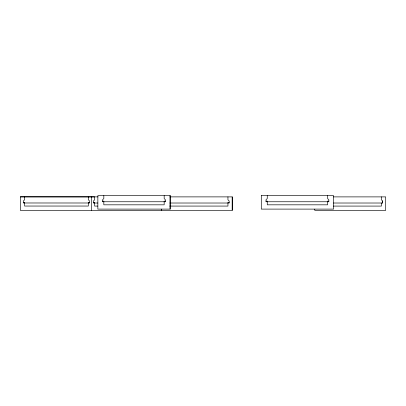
<?xml version="1.0" encoding="UTF-8"?>
<svg xmlns="http://www.w3.org/2000/svg" width="406" height="406" viewBox="0 0 406 406"><rect width="100%" height="100%" fill="white"/><g stroke="black" fill="none" stroke-linecap="round" stroke-linejoin="round"><path stroke-width="0.61" d="M97.836 203.015L93.426 203.015L93.426 201.026L94.649 199.803L94.649 196.885L20.325 196.854L20.3 210.338L232.232 210.364L232.232 196.885L169.906 196.885M91.487 210.344L91.492 196.869M161.299 210.354L161.299 209.131M170.119 209.115L170.144 195.631L170.144 209.11L97.856 209.105L97.861 195.626L170.144 195.631M314.762 209.136L314.767 210.359L385.7 210.369L385.7 196.89L333.468 196.89M333.468 203.015L382.635 203.015L382.635 201.031L381.412 199.803L381.412 196.89M20.3 196.859L98.069 196.874M232.232 196.885L232.232 210.364M102.576 201.143L103.824 201.143L103.824 204.822L164.171 204.822L164.171 201.143L165.394 201.143M266.016 201.143L267.26 201.143L267.26 204.822L327.606 204.822L327.606 201.143L328.835 201.143M164.171 201.757L102.576 201.757L102.576 199.772L103.824 198.544L103.824 195.631M327.606 201.757L266.016 201.757L266.016 199.772L267.26 198.544L267.26 195.631M164.171 201.767L165.394 201.767L165.394 199.772L164.171 198.544L164.171 195.631M327.606 201.767L328.835 201.767L328.835 199.772L327.606 198.544L327.606 195.631M23.391 202.371L24.614 202.371L24.614 206.045L88.33 206.045L88.33 202.371L89.553 202.371M93.426 202.427L94.649 202.427L94.649 206.075L97.805 206.075M229.167 202.401L227.944 202.401L227.944 206.075L169.789 206.075M169.906 203.015L229.167 203.025L229.167 201.026L227.944 199.803L227.944 196.885M333.387 206.081L381.412 206.081L381.412 203.015M382.635 201.031L382.635 203.015M88.33 196.854L88.33 199.772L89.553 200.995L89.553 202.995L23.391 202.98L23.391 200.995L24.614 199.772L24.614 196.854M261.297 195.626L261.297 209.1L333.58 209.11L333.58 195.631L261.297 195.631"/></g></svg>
